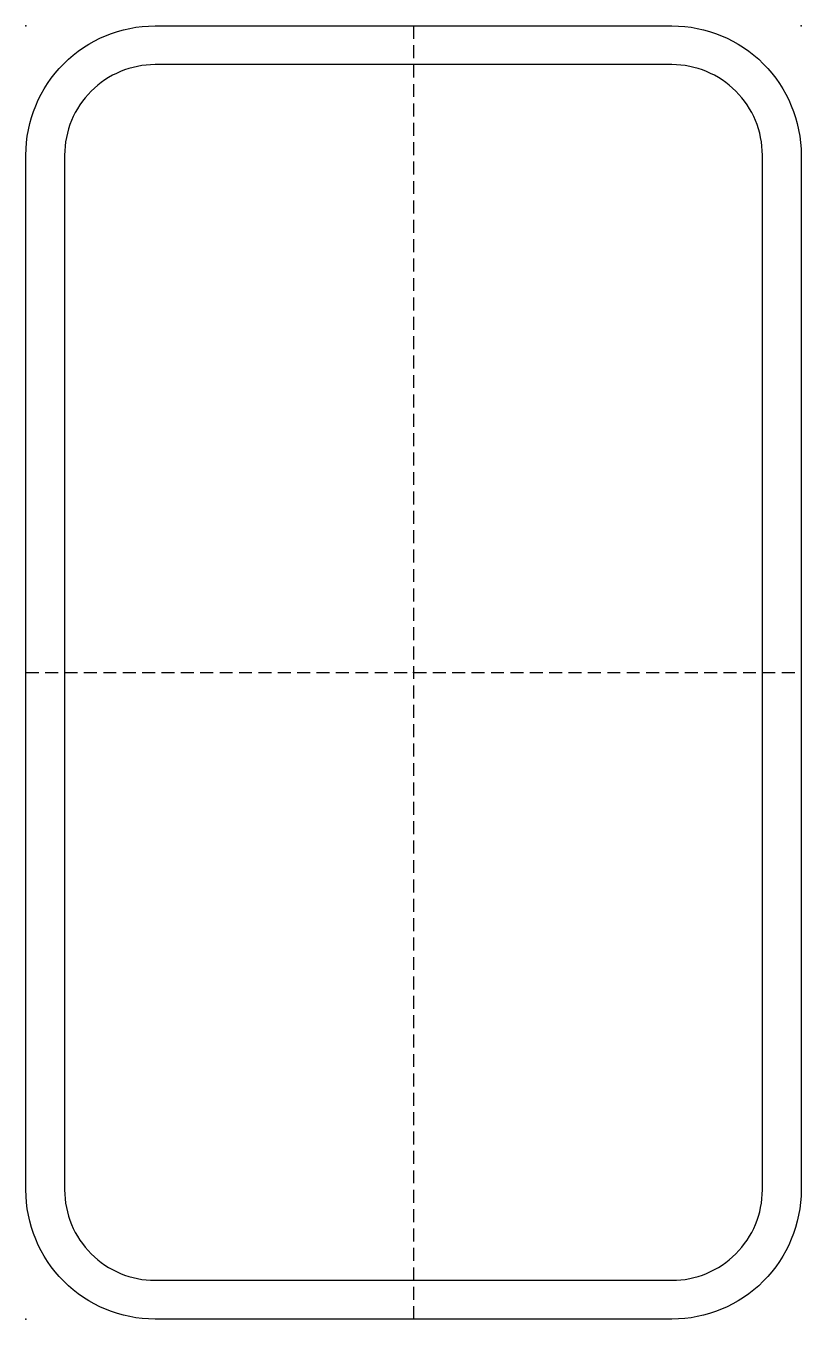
# Model space of a CAD drawing. Header units: millimetres. Extents: x -49.2 to -19.2, y 4.6 to 54.6.
import ezdxf

# ---------------------------------------------------------------- set-up
doc = ezdxf.new("R2010")
doc.units = ezdxf.units.MM
doc.linetypes.add('DASHED', pattern=[0.75, 0.5, -0.25])
doc.layers.get('0').update_dxf_attribs({"linetype": 'CONTINUOUS'})

msp = doc.modelspace()

# ---------------------------------------------------------------- linework, layer by layer
at = {"linetype": 'DASHED'}
for p, q in [((-34.186, 54.603), (-34.186, 4.603)), ((-49.186, 29.603), (-19.186, 29.603))]:
    msp.add_line(p, q, dxfattribs=at)
for points in [[(-44.186, 54.603), (-24.186, 54.603, -0.414214), (-19.186, 49.603), (-19.186, 9.603, -0.414214), (-24.186, 4.603), (-44.186, 4.603, -0.414214), (-49.186, 9.603), (-49.186, 49.603, -0.414214)], [(-44.186, 53.103, 0.414214), (-47.686, 49.603), (-47.686, 9.603, 0.414214), (-44.186, 6.103), (-24.186, 6.103, 0.414214), (-20.686, 9.603), (-20.686, 49.603, 0.414214), (-24.186, 53.103)]]:
    msp.add_lwpolyline(points, format="xyb", close=True)
for p in [(-49.186, 54.603), (-19.186, 54.603), (-34.186, 29.603), (-49.186, 4.603)]:
    msp.add_point(p)

doc.saveas('drawing.dxf')
